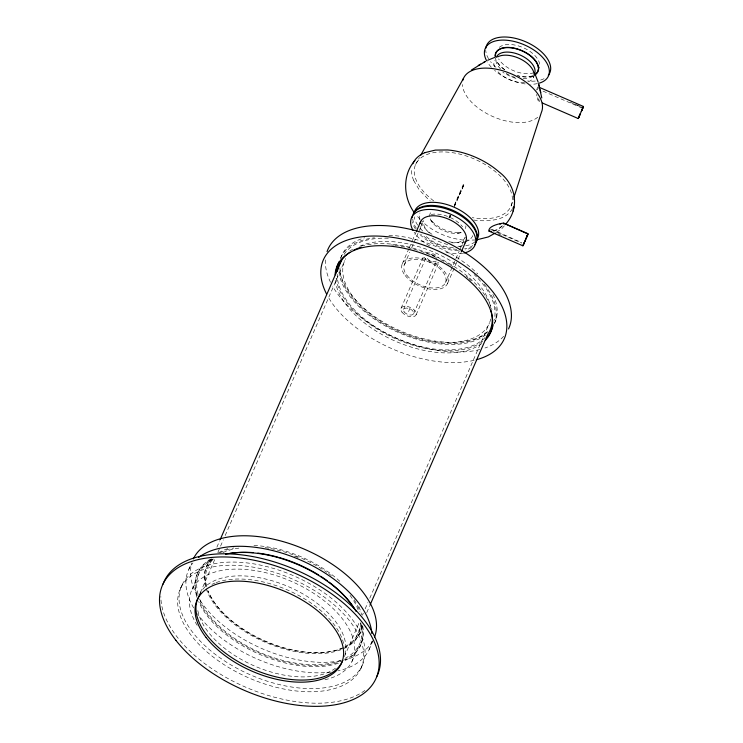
<?xml version="1.0" encoding="UTF-8"?>
<svg xmlns="http://www.w3.org/2000/svg" width="743" height="743" viewBox="0 0 743 743"><rect width="100%" height="100%" fill="white"/><g stroke="black" fill="none" stroke-linecap="round" stroke-linejoin="round"><path stroke-width="0.56" stroke-dasharray="3.71 2.79" d="M450.295 216.064L449.413 217.309L449.32 216.65M536.595 90.089L537.644 86.968M533.548 77.356L534.301 74.606M511.11 206.034L513.608 198.307M408.576 311.558L410.359 307.426M180.633 588.177L182.007 585.02M188.796 569.398L191.081 564.141M197.768 572.872L198.223 571.822M192.158 589.208L199.477 572.379M208.737 562.497L209.192 561.448M209.953 563.11L211.801 558.866M216.882 547.173L219.659 540.793M200.248 592.868L215.479 557.835M217.792 552.523L220.095 547.21M220.56 546.151L223.327 539.78M225.175 535.536L344.733 260.579M402.279 263.839L408.687 249.119M409.142 248.06L411.882 241.754M412.346 240.704L415.996 232.29M404.331 264.731L409.82 252.109M411.65 247.902L413.479 243.695M413.935 242.645L418.049 233.181M418.513 232.122L423.538 220.56M401.034 308.289L423.807 255.908M403.551 309.385L426.779 255.954M448.874 217.671L449.775 215.6M454.252 205.3L463.223 184.663L463.428 185.954M449.274 217.504L450.174 215.442M454.214 206.155L464.208 184.069L454.456 206.61M449.413 217.309L450.462 215.033M454.354 205.96L463.873 184.942M449.524 217.95L450.425 215.879M413.61 313.741L436.838 260.31M416.117 314.837L439.354 261.406M445.494 282.581L459.22 251.032M459.676 249.982L465.164 237.361A22.439 12.287 23.5 0 1 451.707 242.757M447.546 283.473L457.614 260.338M458.069 259.279L460.809 252.973M344.39 656.636L359.621 621.603M362.398 615.232L363.318 613.114M365.166 608.861L367.934 602.499M369.782 598.245L489.331 323.298M356.129 637.085L361.209 625.392M366.754 612.641L369.531 606.26M495.822 318.821L496.733 316.722M357.346 637.698L357.801 636.649M351.968 661.465L359.287 644.645M360.086 646.261L360.541 645.203M360.745 668.811A98.68 54.035 23.5 0 0 245.868 566.101A98.68 54.035 23.5 0 0 205.458 650.571A98.68 54.035 23.5 0 0 360.745 668.811L362.12 665.663A98.68 54.035 23.5 0 0 247.243 562.943A98.68 54.035 23.5 0 0 206.833 647.413A98.68 54.035 23.5 0 0 362.12 665.663M369.048 649.726L373.172 640.262M537.347 89.671L537.783 88.854M415.551 164.584L419.489 157.497M512.466 208.764C505.844 220.104 490.817 221.135 479.021 220.662A54.09 29.618 23.5 0 1 473.486 219.993M504.339 225.835L502.194 228.287L496.231 232.475M502.314 225.733L497.587 229.448L492.795 230.924M502.147 226.318L497.225 229.958L493.593 231.277M490.594 229.373L521.595 243.082M457.447 233.274L461.162 232.652C449.654 233.441 437.887 228.352 430.466 219.547L432.491 222.621M539.808 100.398L538.229 99.367L537.115 95.42M539.641 101.596L538.016 100.342L536.576 94.454M465.675 240.119L474.916 240.017M463.456 240.128C447.695 238.215 431.989 231.695 420.909 220.104M576.772 104.782L579.893 106.138M570.373 102.302L573.503 103.658M574.553 104.113L581.871 107.289M543.003 91.12L581.62 107.865M497.968 233.804L503.252 236.088M491.894 229.308L521.781 242.673M420.176 219.334L415.866 214.746M413.665 180.465L419.126 189.706L427.68 198.743A54.09 29.618 23.5 0 0 430.234 200.898M335.437 668.208A78.814 43.15 23.5 0 1 256.112 666.694A78.814 43.15 23.5 0 1 197.824 610.467M199.3 595.032A78.814 43.15 23.5 0 1 286.798 585.958A78.814 43.15 23.5 0 1 344.696 655.642M211.931 584.379A78.814 43.15 23.5 0 1 215.071 582.995M216.157 582.577A78.814 43.15 23.5 0 1 292.788 592.431A78.814 43.15 23.5 0 1 343.814 644.413M472.845 235.596A28.773 15.761 23.5 0 1 466.316 241.373M465.332 241.707A28.773 15.761 23.5 0 1 447.462 241.308M432.017 234.333A28.773 15.761 23.5 0 1 419.916 212.99M461.078 232.457A19.188 10.504 23.5 0 1 442.28 230.098A19.188 10.504 23.5 0 1 429.835 217.309M429.705 216.306A19.188 10.504 23.5 0 1 431.767 211.272M465.852 225.826A19.188 10.504 23.5 0 1 465.424 228.603M474.981 241.781A34.262 18.761 23.5 0 1 463.641 246.091M461.561 246.23A34.262 18.761 23.5 0 1 455.979 246.063M447.676 244.549A34.262 18.761 23.5 0 1 431.367 237.584M422.767 231.073A34.262 18.761 23.5 0 1 419.08 227.061M417.677 225.157A34.262 18.761 23.5 0 1 414.213 216.854M472.817 245.543A34.262 18.761 23.5 0 1 464.607 248.849M456.908 249.314A34.262 18.761 23.5 0 1 421.42 234.156M416.34 228.24A34.262 18.761 23.5 0 1 412.764 218.879M534.087 74.281A21.352 11.693 23.5 0 1 528.617 81.581M524.539 82.454A21.352 11.693 23.5 0 1 498.042 71.857M494.689 66.87A21.352 11.693 23.5 0 1 494.374 60.359M532.731 76.111A20.804 11.386 23.5 0 1 523.035 78.739M515.029 77.365A20.804 11.386 23.5 0 1 506.169 73.371M500.596 69.006A20.804 11.386 23.5 0 1 496.38 57.137M537.728 117.218A42.5 23.274 23.5 0 1 493.231 116.725A42.5 23.274 23.5 0 1 462.397 84.553M433.745 200.935A52.084 28.522 23.5 0 1 432.575 152.872A52.084 28.522 23.5 0 1 507.961 185.564A52.084 28.522 23.5 0 1 472.251 217.625M532.703 75.944A23.089 12.64 23.5 0 1 517.509 75.777M504.608 69.74A23.089 12.64 23.5 0 1 495.2 57.22M544.052 78.674A34.466 18.872 23.5 0 1 537.626 80.746M535.285 81.052A34.466 18.872 23.5 0 1 527.549 80.968M515.995 78.433A34.466 18.872 23.5 0 1 502.807 72.294M495.925 67.251A34.466 18.872 23.5 0 1 490.566 61.66M488.578 58.771A34.466 18.872 23.5 0 1 485.727 50.338M537.403 83.615A34.466 18.872 23.5 0 1 530.743 84.284M525.19 83.94A34.466 18.872 23.5 0 1 494.587 70.344M491.309 67.186A34.466 18.872 23.5 0 1 487.232 61.864M413.665 180.465A56.765 31.085 23.5 0 1 411.696 168.122M533.855 72.693A22.801 12.482 23.5 0 1 498.599 58.883M499.277 47.366A22.801 12.482 23.5 0 1 525.84 48.917A22.801 12.482 23.5 0 1 539.13 68.17M532.48 75.842A22.801 12.482 23.5 0 1 517.472 75.684M504.729 69.712A22.801 12.482 23.5 0 1 496.25 60.137M364.906 690.414A116.502 63.796 23.5 0 1 241.159 685.167A116.502 63.796 23.5 0 1 160.869 596.527M487.436 332.102A83.606 45.778 23.5 0 1 401.22 331.229A83.606 45.778 23.5 0 1 339.746 269.226M340.573 258.713A83.606 45.778 23.5 0 1 364.729 237.76M388.886 235.252A83.606 45.778 23.5 0 1 477.768 273.944M492.906 294.395A83.606 45.778 23.5 0 1 494.197 323.929M485.671 334.889A83.606 45.778 23.5 0 1 400.301 333.328A83.606 45.778 23.5 0 1 338.966 272.421M340.749 257.719A83.606 45.778 23.5 0 1 374.518 237.797M484.26 284.328A83.606 45.778 23.5 0 1 494.234 324.059M487.501 331.564A82.232 45.026 23.5 0 1 399.827 332.307A82.232 45.026 23.5 0 1 339.978 267.796M344.028 254.459A82.232 45.026 23.5 0 1 388.58 238.234M474.145 274.604A82.232 45.026 23.5 0 1 476.523 276.935M478.037 278.495A82.232 45.026 23.5 0 1 494.049 320.465M438.639 262.363A8.219 4.504 23.5 0 1 430.03 262.27A8.219 4.504 23.5 0 1 424.058 256.047M426.166 253.233A8.219 4.504 23.5 0 1 438.407 257.524M490.724 318.988A78.814 43.15 23.5 0 1 401.852 332.372A78.814 43.15 23.5 0 1 345.718 258.564M359.751 246.286A78.814 43.15 23.5 0 1 438.045 254.087A78.814 43.15 23.5 0 1 490.817 307.862M197.183 625.383A87.72 48.035 23.5 0 1 231.426 569.259A87.72 48.035 23.5 0 1 340.805 616.829A87.72 48.035 23.5 0 1 323.084 680.133M360.689 622.662A87.72 48.035 23.5 0 1 342.439 659.635M341.353 660.1A87.72 48.035 23.5 0 1 260.524 652.688A87.72 48.035 23.5 0 1 199.542 598.774M198.075 594.363A87.72 48.035 23.5 0 1 213.185 558.903M361.795 625.049A89.086 48.778 23.5 0 1 344.055 661.001M338.409 663.23A89.086 48.778 23.5 0 1 198.641 601.635M197.025 597.437A89.086 48.778 23.5 0 1 211.699 559.182M371.584 641.358A98.68 54.035 23.5 0 1 338.084 670.845M331.174 672.043A98.68 54.035 23.5 0 1 197.489 613.811M193.682 607.95A98.68 54.035 23.5 0 1 192.929 562.925M372.633 641.135A98.68 54.035 23.5 0 1 344.845 659.812M340.405 660.787A98.68 54.035 23.5 0 1 199.449 599.397M197.136 595.477A98.68 54.035 23.5 0 1 191.815 562.934M362.073 625.476A83.606 45.778 23.5 0 1 344.678 647.283M343.665 647.747A83.606 45.778 23.5 0 1 266.867 641.72A83.606 45.778 23.5 0 1 207.687 590.481M206.006 585.586A83.606 45.778 23.5 0 1 211.244 558.829M218.526 552.838A83.606 45.778 23.5 0 1 229.931 547.99M253.957 545.511A83.606 45.778 23.5 0 1 341.13 582.531M358.888 606.613A83.606 45.778 23.5 0 1 361.535 614.74M360.559 623.052A82.232 45.026 23.5 0 1 292.742 650.283A82.232 45.026 23.5 0 1 208.198 591.001M206.823 586.859A82.232 45.026 23.5 0 1 213.538 558.912M222.863 552.653A82.232 45.026 23.5 0 1 240.221 547.944M294.377 556.108A82.232 45.026 23.5 0 1 299.652 558.225M350.046 595.375A82.232 45.026 23.5 0 1 358.275 610.244M485.049 337.582A82.232 45.026 23.5 0 1 397.524 338.808A82.232 45.026 23.5 0 1 337.229 274.241M391.329 244.911A82.232 45.026 23.5 0 1 393.632 245.153M394.784 245.292A82.232 45.026 23.5 0 1 418.56 250.586M420.798 251.32A82.232 45.026 23.5 0 1 431.358 255.323M432.407 255.778A82.232 45.026 23.5 0 1 437.571 258.127M440.59 259.613A82.232 45.026 23.5 0 1 449.431 264.471M450.388 265.047A82.232 45.026 23.5 0 1 453.221 266.811M466.149 276.247A82.232 45.026 23.5 0 1 467.923 277.761M468.787 278.523A82.232 45.026 23.5 0 1 471.303 280.817M474.099 360.327A98.68 54.035 23.5 0 1 328.016 296.708M481.808 343.461A83.606 45.778 23.5 0 1 396.019 341.474A83.606 45.778 23.5 0 1 335.232 280.278M503.661 336.282A98.68 54.035 23.5 0 1 484.938 348.012M479.755 349.544A98.68 54.035 23.5 0 1 332.595 286.194M330.533 282.294A98.68 54.035 23.5 0 1 325.49 259.223M462.926 244.865A24.668 13.513 23.5 0 1 457.428 247.02M453.295 247.4A24.668 13.513 23.5 0 1 424.81 235.048M420.937 229.29A24.668 13.513 23.5 0 1 420.055 226.271M471.48 247.484A34.54 18.909 23.5 0 1 465.164 249.908M458.487 250.577A34.54 18.909 23.5 0 1 418.968 233.441M415.495 229.076A34.54 18.909 23.5 0 1 412.309 221.823M429.296 233.033A22.439 12.287 23.5 0 1 423.649 220.522M431.209 214.486A22.439 12.287 23.5 0 1 462.573 226.764M462.666 253.279A34.54 18.909 23.5 0 1 445.233 252.193M429.677 245.933A34.54 18.909 23.5 0 1 414.13 232.225M436.364 260.951A5.48 3 23.5 0 1 431.284 261.155A5.48 3 23.5 0 1 426.863 257.626M431.655 254.905A5.48 3 23.5 0 1 435.352 256.837M436.206 257.728A5.48 3 23.5 0 1 436.754 258.648M361.618 626.525A83.606 45.778 23.5 0 1 288.656 650.153A83.606 45.778 23.5 0 1 206.136 588.577M205.551 586.645A83.606 45.778 23.5 0 1 211.56 559.042M219.9 552.838A83.606 45.778 23.5 0 1 233.934 547.962M265.102 547.647A83.606 45.778 23.5 0 1 268.65 548.204M270.768 548.594A83.606 45.778 23.5 0 1 326.762 572.296M328.582 573.587A83.606 45.778 23.5 0 1 331.341 575.639M354.16 599.666A83.606 45.778 23.5 0 1 359.937 611.619M362.733 626.21A89.086 48.778 23.5 0 1 344.511 659.942M343.424 660.434A89.086 48.778 23.5 0 1 261.759 654.035A89.086 48.778 23.5 0 1 198.687 599.601M197.127 595.264A89.086 48.778 23.5 0 1 210.176 559.256M482.727 341.353A83.606 45.778 23.5 0 1 396.938 339.375A83.606 45.778 23.5 0 1 336.152 278.179M349.777 250.985A83.606 45.778 23.5 0 1 352.572 249.434M361.182 246.137A83.606 45.778 23.5 0 1 485.309 295.89M485.866 296.763A83.606 45.778 23.5 0 1 491.959 309.692M405.13 275.486A24.668 13.513 23.5 0 0 445.391 286.352A24.668 13.513 23.5 0 0 424.225 259.131A24.668 13.513 23.5 0 0 405.13 275.486M401.982 312.171A8.219 4.504 23.5 0 0 415.402 315.794A8.219 4.504 23.5 0 0 408.344 306.72A8.219 4.504 23.5 0 0 401.982 312.171M406.923 275.319A22.439 12.287 23.5 0 0 443.534 285.201A22.439 12.287 23.5 0 0 424.281 260.449A22.439 12.287 23.5 0 0 406.923 275.319M404.183 311.967A5.48 3 23.5 0 0 413.127 314.382A5.48 3 23.5 0 0 408.427 308.336A5.48 3 23.5 0 0 404.183 311.967"/><path stroke-width="1.11" d="M505.546 224.284C520.211 208.207 516.171 184.719 498.98 171.874A54.09 29.618 23.5 0 0 447.639 149.956L435.342 150.095L425.07 152.612M513.116 211.049L513.812 206.87L512.911 208.133M513.97 197.211L541.433 112.267A42.5 23.274 23.5 0 0 509.949 73.269A42.5 23.274 23.5 0 0 462.796 80.365M527.131 236.023L528.124 233.748L503.568 223.104C499.268 223.569 487.984 226.141 488.95 231.082L522.896 245.803L525.05 240.797M542.399 103.008L578.23 118.546L580.162 114.088M582.911 107.735L583.459 106.49L539.074 87.247M523.676 243.983L523.332 244.8L524.317 242.534M527.335 235.568L527.994 234.045L503.596 223.141M579.011 116.725L578.667 117.533L580.385 113.54M523.843 243.593L524.837 241.354M526.963 236.423L527.697 234.732L526.183 238.206M582.298 109.165L583.032 107.466L582.029 109.76M524.697 241.661L525.645 239.432M525.617 239.497L526.313 237.89M525.366 240.119L526.694 237.054M580.032 114.403L581.648 110.623M526.499 237.509L527.261 235.754M581.295 111.487L582.029 109.797M579.094 116.54L579.856 114.784M581.834 110.252L582.596 108.497M220.123 539.734L341.659 260.217M416.461 231.24L420.575 221.767M461.273 251.923L465.842 241.401M579.224 116.27L578.23 118.546M582.466 108.766L583.459 106.49M523.889 243.528L522.896 245.803M581.518 110.939L582.271 109.212M369.986 605.201L487.835 334.183A82.232 45.026 23.5 0 0 490.965 310.435M420.622 155.463L463.446 78.442M414.928 160.525C401.944 175.023 403.282 197.991 414.603 213.037M471.415 70.028L485.523 61.363L483.359 62.57M495.321 233.033L488.355 236.924L477.155 239.729M478.288 65.449L480.693 64.093M487.724 60.248L494.569 57.48M499.89 224.163L500.986 223.81M491.699 231.519L488.95 231.082M535.489 75.229L538.127 82.102M538.954 87.953L539.167 88.463M541.786 97.965L538.814 84.47L539.399 86.875M540.133 89.875L540.793 92.559M503.912 223.597L503.921 224.154M342.068 661.92A78.814 43.15 23.5 0 1 252.221 668.765A78.814 43.15 23.5 0 1 197.935 598.189M198.4 597.177A78.814 43.15 23.5 0 1 200.777 593.285M413.526 213.928A34.262 18.761 23.5 0 1 452.143 210.009A34.262 18.761 23.5 0 1 476.551 240.834M414.297 212.721A34.262 18.761 23.5 0 1 453.481 206.925A34.262 18.761 23.5 0 1 476.978 239.487M486.674 60.889A34.466 18.872 23.5 0 1 501.423 40.122A34.466 18.872 23.5 0 1 543.467 58.353A34.466 18.872 23.5 0 1 538.489 83.365M495.117 56.319A23.089 12.64 23.5 0 1 523.239 51.202A23.089 12.64 23.5 0 1 534.514 75.117M485.811 48.267A34.466 18.872 23.5 0 1 525.673 41.766A34.466 18.872 23.5 0 1 548.269 75.359M412.848 163.757A56.765 31.085 23.5 0 1 425.08 152.621M495.349 56.459A22.801 12.482 23.5 0 1 497.095 51.332M497.903 50.524A22.801 12.482 23.5 0 1 521.781 50.793A22.801 12.482 23.5 0 1 538.322 68.05M538.294 69.201A22.801 12.482 23.5 0 1 535.759 73.984M496.38 57.137A20.804 11.386 23.5 0 1 519.97 54.954A20.804 11.386 23.5 0 1 534.551 73.687M497.634 56.905A21.352 11.693 23.5 0 1 519.859 58.697A21.352 11.693 23.5 0 1 534.087 74.281M162.996 584.202A116.502 63.796 23.5 0 1 295.946 569.918A116.502 63.796 23.5 0 1 376.636 676.845M229.513 553.498A87.72 48.035 23.5 0 1 253.261 552.643M257.849 553.117A87.72 48.035 23.5 0 1 278.114 557.204M279.247 557.519A87.72 48.035 23.5 0 1 318.738 575.036M320.604 576.224A87.72 48.035 23.5 0 1 327.31 580.803M329.158 582.168A87.72 48.035 23.5 0 1 354.262 608.471M193.366 558.885A98.68 54.035 23.5 0 1 304.732 549.356A98.68 54.035 23.5 0 1 374.472 637.225M225.528 554.241A89.086 48.778 23.5 0 1 356.176 611.517M198.632 557.482A98.68 54.035 23.5 0 1 301.073 560.268A98.68 54.035 23.5 0 1 371.844 633.547M337.461 271.204A82.232 45.026 23.5 0 1 349.823 252.388M353.594 250.224A82.232 45.026 23.5 0 1 360.922 247.308M326.446 293.782A98.68 54.035 23.5 0 1 370.989 236.079A98.68 54.035 23.5 0 1 490.231 288.618A98.68 54.035 23.5 0 1 476.254 359.788M327.05 251.626A98.68 54.035 23.5 0 1 438.723 238.698A98.68 54.035 23.5 0 1 508.528 328.945M335.065 274.919A83.606 45.778 23.5 0 1 432.175 257.357A83.606 45.778 23.5 0 1 485.309 340.359M420.074 223.476A24.668 13.513 23.5 0 1 448.558 219.185A24.668 13.513 23.5 0 1 464.951 242.933M412.114 217.578A34.54 18.909 23.5 0 1 412.541 215.609M412.894 214.69A34.54 18.909 23.5 0 1 454.53 212.201A34.54 18.909 23.5 0 1 474.703 244.726M412.95 230.284A34.54 18.909 23.5 0 1 428.154 209.461A34.54 18.909 23.5 0 1 470.403 228.389A34.54 18.909 23.5 0 1 463.79 253.066M493.157 324.719A83.606 45.778 23.5 0 1 486.99 337.415M335.975 272.811A83.606 45.778 23.5 0 1 339.282 261.443M175.887 640.299A116.502 63.796 23.5 0 0 366.03 691.584A116.502 63.796 23.5 0 0 266.05 563.064A116.502 63.796 23.5 0 0 175.887 640.299M206.117 637.503A78.814 43.15 23.5 0 0 334.74 672.192A78.814 43.15 23.5 0 0 267.108 585.261A78.814 43.15 23.5 0 0 206.117 637.503"/></g></svg>
